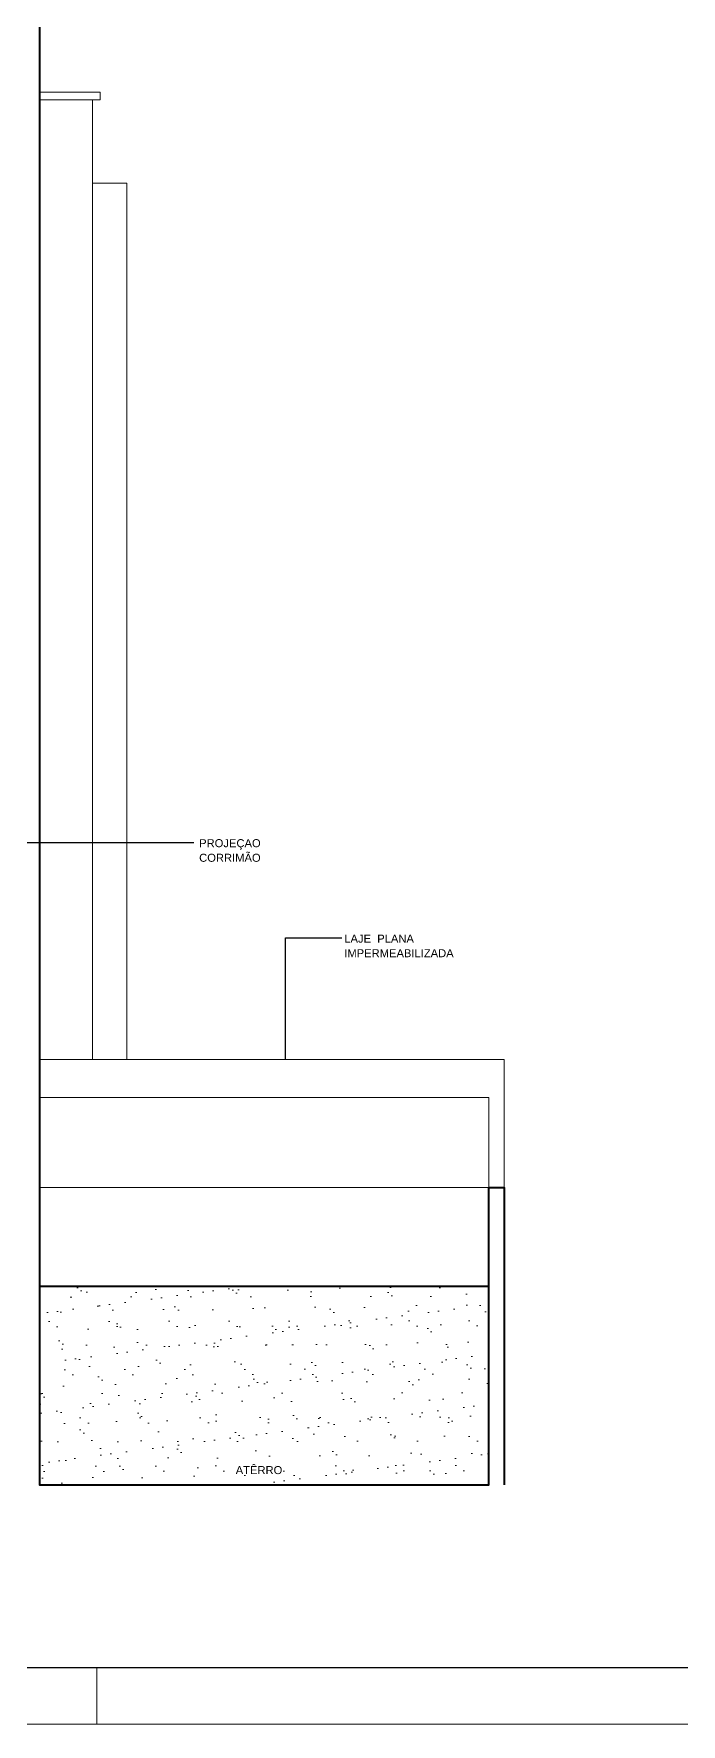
# Model space of a CAD drawing. Header units: millimetres. Extents: x 1865 to 2133, y 1062 to 1142.
# Drawn here: x 1985.26 to 1993.8, y 1106.29 to 1128.59 of the extents above; entities that cross this region are included whole.
import ezdxf

# ---------------------------------------------------------------- set-up
doc = ezdxf.new("R2010")
doc.units = ezdxf.units.MM
doc.layers.add('Plarga', color=7, linetype='Continuous', lineweight=40)
doc.layers.add('texto', color=7, linetype='Continuous', lineweight=13)
doc.styles.add('arial', font='arial.ttf')

msp = doc.modelspace()

# ---------------------------------------------------------------- hatches: boundary and pattern name
at = {"lineweight": 9}
h = msp.add_hatch(dxfattribs=at)
h.set_pattern_fill('AR-SAND,_O', color=256, scale=0.01)
h.set_pattern_definition([(37.5, (0, 0), (-0.01600031, 0.48941324), [0, -0.38608, 0, -0.4318, 0, -0.41275]), (7.5, (0, 0), (0.44952328, 0.7168251), [0, -0.20828, 0, -0.34798, 0, -0.13335]), (327.5, (-0.3124, 0), (0.79099237, 0.001437185), [0, -0.127, 0, -0.4572, 0, -0.5969]), (317.5, (-0.3124, 0), (0.76355645, 0.22292932), [0, -0.0635, 0, -0.29972, 0, -0.3429])])
h.paths.add_polyline_path([(1991.2613, 1109.4533), (1991.2613, 1112.0733), (1985.3358, 1112.0733), (1985.3358, 1109.4533)])
h.paths.add_polyline_path([(1987.8889, 1109.5581), (1988.5707, 1109.5581), (1988.5707, 1109.7592), (1987.8889, 1109.7592)], flags=24)

# ---------------------------------------------------------------- linework, layer by layer
msp.add_line((1958.3419, 1107.0443), (2040.8419, 1107.0443))
at = {"color": 7, "linetype": 'Continuous', "lineweight": 20}
msp.add_line((1956.4669, 1106.2943), (2041.5919, 1106.2943), dxfattribs=at)
at = {"lineweight": 5}
for points in [[(1985.3358, 1127.7233), (1986.1363, 1127.7233), (1986.1363, 1127.8233), (1985.3358, 1127.8233)], [(1986.4863, 1115.0633), (1986.4863, 1126.6233), (1986.0363, 1126.6233)]]:
    msp.add_lwpolyline(points, dxfattribs=at)
at = {"lineweight": 9}
for points in [[(1986.0363, 1115.0633), (1986.0363, 1127.7233)], [(1985.3358, 1115.0633), (1991.4613, 1115.0633), (1991.4613, 1113.3733)], [(1985.3358, 1114.5633), (1991.2613, 1114.5633)], [(1991.2613, 1114.5633), (1991.2613, 1113.3733)], [(1991.2613, 1113.3733), (1985.3358, 1113.3733)]]:
    msp.add_lwpolyline(points, dxfattribs=at)
for points in [[(1983.9282, 1117.9245), (1987.3685, 1117.9245)], [(1988.5798, 1115.0633), (1988.5798, 1116.6654), (1989.3213, 1116.6654)]]:
    msp.add_lwpolyline(points)
at = {"color": 7, "linetype": 'Continuous', "lineweight": 20}
msp.add_lwpolyline([(1986.0919, 1106.2943), (1986.0919, 1107.0443)], dxfattribs=at)
at = {"layer": 'Plarga'}
for points in [[(1977.6363, 1126.6233), (1977.6363, 1131.4333), (1977.5363, 1131.4333), (1977.5363, 1131.5333), (1985.4358, 1131.5333), (1985.4358, 1131.4333), (1985.3358, 1131.4333), (1985.3358, 1109.4533), (1991.2613, 1109.4533), (1991.2613, 1113.3733), (1991.4613, 1113.3733), (1991.4613, 1109.4533)], [(1985.3358, 1112.0733), (1991.2613, 1112.0733)]]:
    msp.add_lwpolyline(points, dxfattribs=at)

# ---------------------------------------------------------------- texts
at = {"layer": 'texto', "style": 'arial'}
for s, p in [('PROJEÇAO', (1987.4406, 1117.8633)), ('CORRIMÃO', (1987.4406, 1117.6708)), ('LAJE  PLANA', (1989.3542, 1116.6041)), ('IMPERMEABILIZADA', (1989.3542, 1116.4117)), ('ATÊRRO', (1987.9227, 1109.5934))]:
    msp.add_text(s, height=0.10557, dxfattribs=at).set_placement(p)

doc.saveas('drawing.dxf')
